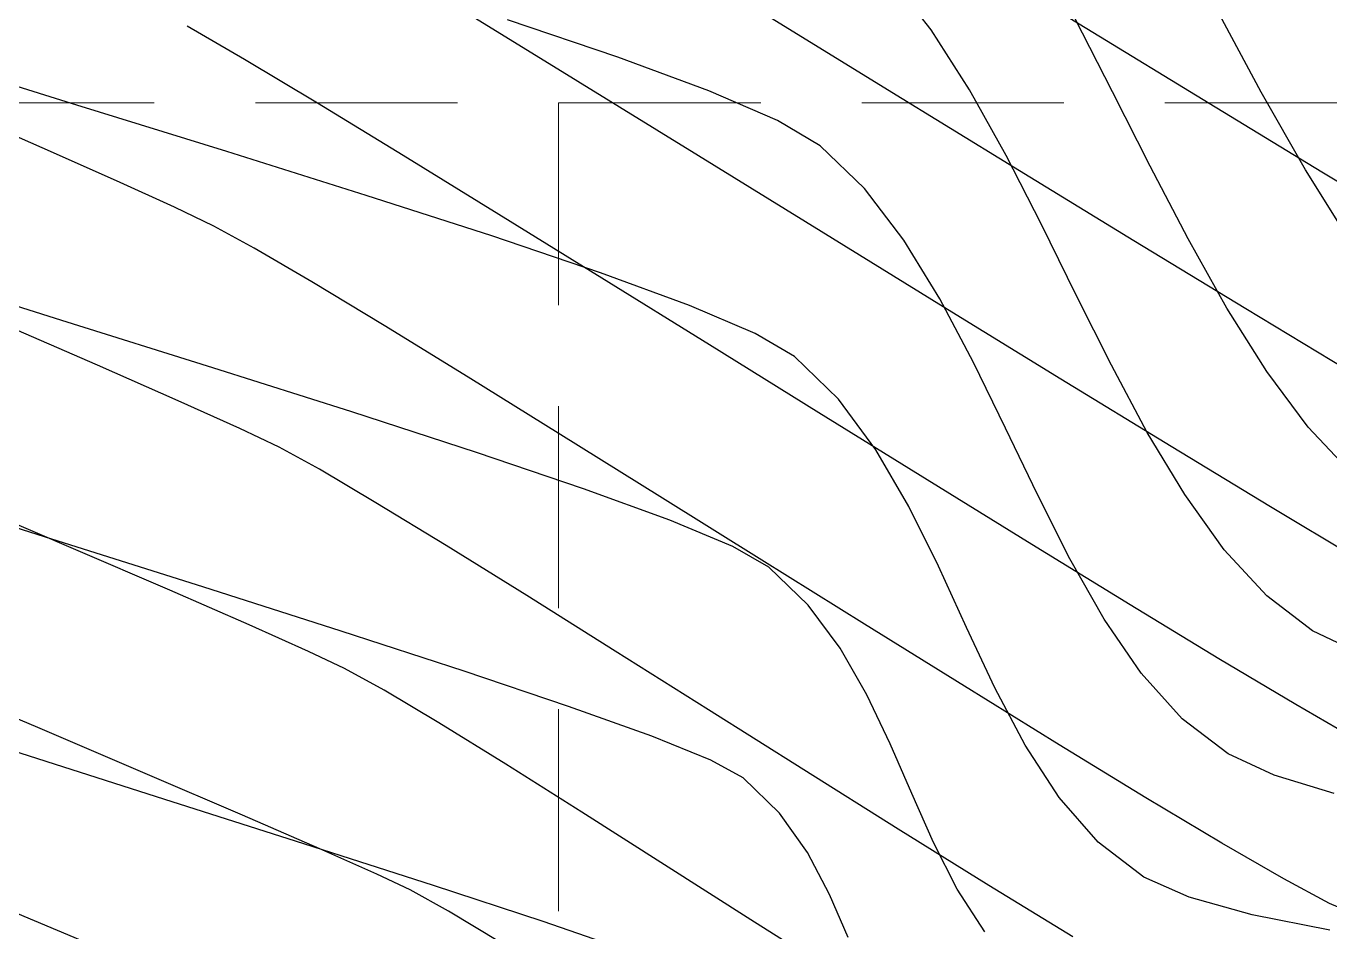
# Model space of a CAD drawing. Header units: inches. Extents: x 2547543 to 2548696, y 7125653 to 7126375.
# Drawn here: x 2547839.05 to 2547864.85, y 7125799.97 to 7125817.9 of the extents above; entities that cross this region are included whole.
import ezdxf

# ---------------------------------------------------------------- set-up
doc = ezdxf.new("R2010")
doc.units = ezdxf.units.IN
doc.header["$MEASUREMENT"] = 0
doc.linetypes.add('HIDDEN', pattern=[0.375, 0.25, -0.125])
for name, color, linetype in [('CONT-MJR', 6, 'Continuous'), ('CONT-MNR', 14, 'Continuous'), ('GRID', 254, 'HIDDEN'), ('V-TOPO-MAJR-E', 6, 'Continuous'), ('V-TOPO-MINR-E', 14, 'Continuous')]:
    doc.layers.add(name, color=color, linetype=linetype)

msp = doc.modelspace()

# ---------------------------------------------------------------- linework, layer by layer
at = {"layer": 'CONT-MJR', "color": 35}
for points, elevation in [([(2547863.490605445, 7125816.587382806), (2547862.614441931, 7125818.213633496)], 570), ([(2547839.753890609, 7125812.072506973), (2547836.597758831, 7125813.063457148)], 575), ([(2547850.078603019, 7125808.739059791), (2547847.96128058, 7125809.457279034)], 575), ([(2547851.787618803, 7125808.114760185), (2547850.078603019, 7125808.739059791)], 575), ([(2547853.028886202, 7125807.59467498), (2547851.787618803, 7125808.114760185)], 575), ([(2547853.742963488, 7125807.189098937), (2547853.028886202, 7125807.59467498)], 575), ([(2547854.520859914, 7125806.438337112), (2547853.742963488, 7125807.189098937)], 575), ([(2547855.15624075, 7125805.585257879), (2547854.520859914, 7125806.438337112)], 575)]:
    msp.add_lwpolyline(points, dxfattribs=dict(at, elevation=elevation))
at = {"layer": 'CONT-MJR', "color": 35, "extrusion": (0.8692554712422264, 0.494363151656204, 0), "elevation": 5737485.425449719}
msp.add_lwpolyline([(4934583.464733508, 570), (4934585.230445629, 570)], dxfattribs=at)
at = {"layer": 'CONT-MJR', "color": 35, "extrusion": (0.8481857699548482, 0.529698876387426, 0), "elevation": 5935598.523571566}
msp.add_lwpolyline([(4694412.392285161, 570.0000000000009), (4694414.036346219, 570.0000000000009)], dxfattribs=at)
at = {"layer": 'CONT-MJR', "color": 35, "extrusion": (-0.299791891165034, -0.9540046236741688, 0), "elevation": -7561879.362809186}
msp.add_lwpolyline([(294393.357825235, 575.0000000000009), (294390.2282890021, 575.0000000000009)], dxfattribs=at)
at = {"layer": 'CONT-MJR', "color": 35, "extrusion": (0.3026976570344239, 0.9530866321724748, 0), "elevation": 7562741.363218185}
msp.add_lwpolyline([(-271351.4123057611, 575), (-271348.5210569766, 575)], dxfattribs=at)
at = {"layer": 'CONT-MJR', "color": 35, "extrusion": (-0.3092022906447787, -0.9509962899296832, 0), "elevation": -7564418.782460799}
msp.add_lwpolyline([(219677.3515938343, 575.0000000000009), (219674.7583267586, 575.0000000000009)], dxfattribs=at)
at = {"layer": 'CONT-MJR', "color": 35, "extrusion": (0.8681172534113762, 0.4963591787501148, 0), "elevation": 5748796.028557317}
msp.add_lwpolyline([(4921382.413500063, 575), (4921383.480091611, 575)], dxfattribs=at)
at = {"layer": 'CONT-MJR', "color": 35, "extrusion": (0.9034319873960307, 0.428731435924237, 0), "elevation": 5356870.789398745}
msp.add_lwpolyline([(5345332.965625014, 575), (5345334.038537771, 575)], dxfattribs=at)
at = {"layer": 'CONT-MJR', "color": 35, "extrusion": (0.917194630734217, 0.3984394676137434, 0), "elevation": 5176081.405243145}
msp.add_lwpolyline([(5520581.365956209, 575), (5520582.437932364, 575)], dxfattribs=at)
at = {"layer": 'CONT-MJR', "color": 35, "extrusion": (0.9135572021074492, 0.4067102635508593, 0), "elevation": 5225749.81888471}
msp.add_lwpolyline([(5473587.906202696, 575.0000000000009), (5473588.965411379, 575.0000000000009)], dxfattribs=at)
at = {"layer": 'CONT-MJR', "color": 35, "extrusion": (0.8906485023449505, 0.4546924732945299, 0), "elevation": 5509293.441393156}
msp.add_lwpolyline([(5188092.208560837, 575), (5188093.244451605, 575)], dxfattribs=at)
at = {"layer": 'CONT-MJR', "color": 35, "extrusion": (0.8400208044117409, 0.5425541891419252, 0), "elevation": 6006386.369323265}
msp.add_lwpolyline([(4603469.178206911, 575), (4603470.187838194, 575)], dxfattribs=at)
at = {"layer": 'CONT-MNR', "color": 35, "extrusion": (0.7873836499622765, 0.616463289881955, 0), "elevation": 6398946.00772243}
msp.add_lwpolyline([(4040092.168301109, 572), (4040093.482946292, 572)], dxfattribs=at)
at = {"layer": 'CONT-MNR', "color": 35, "extrusion": (-0.3196717805561062, -0.9475283387403718, 0), "elevation": -7566389.801402727}
msp.add_lwpolyline([(136238.0966219511, 573), (136235.7938440456, 573)], dxfattribs=at)
at = {"layer": 'CONT-MNR', "color": 35, "extrusion": (0.890757330685276, 0.4544792380631286, 0), "elevation": 5508061.155410126}
msp.add_lwpolyline([(5189423.647330621, 571.0000000000005), (5189425.29036163, 571.0000000000005)], dxfattribs=at)
at = {"layer": 'CONT-MNR', "color": 35, "extrusion": (0.8423076550292233, 0.5389970447777716, 0), "elevation": 5986874.165745418}
msp.add_lwpolyline([(4628842.122877428, 572.0000000000009), (4628843.53393425, 572.0000000000009)], dxfattribs=at)
at = {"layer": 'CONT-MNR', "color": 35}
for points, elevation in [([(2547840.052000009, 7125816.333743455), (2547836.94150133, 7125817.299498035)], 574), ([(2547853.916174073, 7125816.030384112), (2547852.55972753, 7125816.61783236)], 573), ([(2547858.438487605, 7125815.336634117), (2547857.714530258, 7125816.636814543)], 572), ([(2547843.017344582, 7125815.412636353), (2547840.052000009, 7125816.333743455)], 574), ([(2547854.760962394, 7125815.529984667), (2547853.916174073, 7125816.030384112)], 573), ([(2547845.774870533, 7125814.545747284), (2547843.017344582, 7125815.412636353)], 574), ([(2547855.63583918, 7125814.683091697), (2547854.760962394, 7125815.529984667)], 573), ([(2547859.139123767, 7125813.966594607), (2547858.438487605, 7125815.336634117)], 572), ([(2547856.419017501, 7125813.657178456), (2547855.63583918, 7125814.683091697)], 573), ([(2547848.261913347, 7125813.742646799), (2547845.774870533, 7125814.545747284)], 574), ([(2547857.131674153, 7125812.495413825), (2547856.419017501, 7125813.657178456)], 573), ([(2547861.973995096, 7125808.623393287), (2547861.233874408, 7125809.855095352)], 572), ([(2547856.513003072, 7125808.390444946), (2547855.864558488, 7125809.507005973)], 574), ([(2547842.545163096, 7125806.796007744), (2547839.555916189, 7125807.743511696)], 576), ([(2547863.596703741, 7125806.618849955), (2547862.757179231, 7125807.530719028)], 572), ([(2547845.283608393, 7125805.921121695), (2547842.545163096, 7125806.796007744)], 576), ([(2547861.11255954, 7125805.089404275), (2547860.378320205, 7125806.159730712)], 573), ([(2547865.50935652, 7125805.453334921), (2547864.505845551, 7125805.929563444)], 572), ([(2547849.781825964, 7125804.432940004), (2547847.714685032, 7125805.129787724)], 576), ([(2547861.924514771, 7125804.185408621), (2547861.11255954, 7125805.089404275)], 573), ([(2547858.819266197, 7125803.663050631), (2547858.220270035, 7125804.797717122)], 574), ([(2547852.598032514, 7125803.366440007), (2547851.42846414, 7125803.841512707)], 576), ([(2547863.745738417, 7125803.070104559), (2547862.835362696, 7125803.49091264)], 573), ([(2547853.952951575, 7125802.316891472), (2547853.233964034, 7125803.018656072)], 576), ([(2547861.164879841, 7125801.052261835), (2547860.258792269, 7125801.747145678)], 574)]:
    msp.add_lwpolyline(points, dxfattribs=dict(at, elevation=elevation))
at = {"layer": 'CONT-MNR', "color": 35, "extrusion": (-0.3466538927606683, -0.9379931122528967, 0), "elevation": -7567189.914713771}
msp.add_lwpolyline([(-80323.91760991188, 573.0000000000009), (-80325.83890995895, 573.0000000000009)], dxfattribs=at)
at = {"layer": 'CONT-MNR', "color": 35, "extrusion": (0.891954385459951, 0.4521253966089069, 0), "elevation": 5494338.0415511}
msp.add_lwpolyline([(5203949.250745682, 571.0000000000009), (5203950.899881418, 571.0000000000009)], dxfattribs=at)
at = {"layer": 'CONT-MNR', "color": 35, "extrusion": (0.8861597780194841, 0.4633798094656894, 0), "elevation": 5559771.050873367}
msp.add_lwpolyline([(5133981.643136999, 571), (5133983.266533162, 571)], dxfattribs=at)
at = {"layer": 'CONT-MNR', "color": 35, "extrusion": (0.8965889675316538, 0.4428636622037566, 0), "elevation": 5440146.464391831}
msp.add_lwpolyline([(5260570.398621919, 572), (5260571.958000036, 572)], dxfattribs=at)
at = {"layer": 'CONT-MNR', "color": 35, "extrusion": (-0.3208844303152315, -0.947118357113444, 0), "elevation": -7566553.843085756}
msp.add_lwpolyline([(126553.4508123305, 574), (126551.1766560464, 574)], dxfattribs=at)
at = {"layer": 'CONT-MNR', "color": 35, "extrusion": (0.8721214042508006, 0.4892895423444196, 0), "elevation": 5708631.140261231}
msp.add_lwpolyline([(4967930.815446373, 571), (4967932.382252905, 571)], dxfattribs=at)
at = {"layer": 'CONT-MNR', "color": 35, "extrusion": (0.34528082932689, 0.9384994133718653, 0), "elevation": 7567295.236980602}
msp.add_lwpolyline([(69248.63283726713, 574.0000000000009), (69250.50612879125, 574.0000000000009)], dxfattribs=at)
at = {"layer": 'CONT-MNR', "color": 35, "extrusion": (0.8940104676183434, 0.4480460732880395, 0), "elevation": 5470505.698081162}
msp.add_lwpolyline([(5228990.885952824, 572.0000000000009), (5228992.434509127, 572.0000000000009)], dxfattribs=at)
at = {"layer": 'CONT-MNR', "color": 35, "extrusion": (-0.3923265374922733, -0.9198260096231916, 0), "elevation": -7554097.575452678}
msp.add_lwpolyline([(-452063.1813060422, 574.0000000000005), (-452064.594188808, 574.0000000000005)], dxfattribs=at)
at = {"layer": 'CONT-MNR', "color": 35, "extrusion": (0.8840230565432445, 0.4674432965611332, 0), "elevation": 5583277.732710843}
msp.add_lwpolyline([(5108402.386732377, 573), (5108403.805753215, 573)], dxfattribs=at)
at = {"layer": 'CONT-MNR', "color": 35, "extrusion": (0.8465828601913314, 0.5322569500065403, 0), "elevation": 5949740.116346347}
msp.add_lwpolyline([(4676471.401678731, 571.0000000000009), (4676472.883548125, 571.0000000000009)], dxfattribs=at)
at = {"layer": 'CONT-MNR', "color": 35, "extrusion": (-0.5023253959551757, -0.8646786666609024, 0), "elevation": -7441388.96119908}
msp.add_lwpolyline([(-1376400.795250097, 574), (-1376401.695544217, 574)], dxfattribs=at)
at = {"layer": 'CONT-MNR', "color": 35, "extrusion": (-0.69824724062955, -0.7158566832496708, 0), "elevation": -6880091.886263814}
msp.add_lwpolyline([(-3151678.409726962, 574.0000000000009), (-3151679.624833004, 574.0000000000009)], dxfattribs=at)
at = {"layer": 'CONT-MNR', "color": 35, "extrusion": (0.8990222340182366, 0.4379029832518377, 0), "elevation": 5410994.807317824}
msp.add_lwpolyline([(5290546.761299308, 573.0000000000009), (5290548.211720346, 573.0000000000009)], dxfattribs=at)
at = {"layer": 'CONT-MNR', "color": 35, "extrusion": (0.8819228480541113, 0.4713937739089533, 0), "elevation": 5606079.435576187}
msp.add_lwpolyline([(5083368.599665369, 572.0000000000005), (5083370.10654604, 572.0000000000005)], dxfattribs=at)
at = {"layer": 'CONT-MNR', "color": 35, "extrusion": (0.8029719471877687, 0.5960168219349881, 0), "elevation": 6292966.259270947}
msp.add_lwpolyline([(4203255.445090465, 571), (4203256.818522684, 571)], dxfattribs=at)
at = {"layer": 'CONT-MNR', "color": 35, "extrusion": (0.8039467340270375, 0.5947013106150515, 0), "elevation": 6286068.654093078}
msp.add_lwpolyline([(4213558.058545091, 574), (4213559.307497721, 574)], dxfattribs=at)
at = {"layer": 'CONT-MNR', "color": 35, "extrusion": (0.9017361773220073, 0.432286787339948, 0), "elevation": 5377889.606006116}
msp.add_lwpolyline([(5324193.624469289, 573.0000000000005), (5324195.077561156, 573.0000000000005)], dxfattribs=at)
at = {"layer": 'CONT-MNR', "color": 35, "extrusion": (0.7288227916021132, 0.6847023721598332, 0), "elevation": 6736000.641153516}
msp.add_lwpolyline([(3448922.645408319, 571), (3448923.895852824, 571)], dxfattribs=at)
at = {"layer": 'CONT-MNR', "color": 35, "extrusion": (0.302187029138373, 0.953248655609083, 0), "elevation": 7562590.717754863}
msp.add_lwpolyline([(-275397.9591617379, 576), (-275394.6195488796, 576)], dxfattribs=at)
at = {"layer": 'CONT-MNR', "color": 35, "extrusion": (0.892851965118217, 0.4503502729926319, 0), "elevation": 5483970.82735916}
msp.add_lwpolyline([(5214861.786654344, 573.0000000000005), (5214863.212961743, 573.0000000000005)], dxfattribs=at)
at = {"layer": 'CONT-MNR', "color": 35, "extrusion": (0.8127815836062973, 0.5825685344664949, 0), "elevation": 6222127.17665294}
msp.add_lwpolyline([(4307420.456819823, 572), (4307421.801183771, 572)], dxfattribs=at)
at = {"layer": 'CONT-MNR', "color": 35, "extrusion": (0.8962374245175689, 0.4435746598872787, 0), "elevation": 5444312.392467722}
msp.add_lwpolyline([(5256250.250114698, 574), (5256251.573261136, 574)], dxfattribs=at)
at = {"layer": 'CONT-MNR', "color": 35, "extrusion": (0.9083033478542345, 0.418312118252376, 0), "elevation": 5295038.639719822}
msp.add_lwpolyline([(5406593.705302441, 574.0000000000009), (5406595.039623605, 574.0000000000009)], dxfattribs=at)
at = {"layer": 'CONT-MNR', "color": 35, "extrusion": (0.8695873859792115, 0.4937790782787803, 0), "elevation": 5734161.243768558}
msp.add_lwpolyline([(4938431.002244817, 573), (4938432.374721422, 573)], dxfattribs=at)
at = {"layer": 'CONT-MNR', "color": 35, "extrusion": (0.6041598769070013, 0.796863126977097, 0), "elevation": 7217609.501491233}
msp.add_lwpolyline([(2274826.756026189, 572), (2274827.896927029, 572)], dxfattribs=at)
at = {"layer": 'CONT-MNR', "color": 35, "extrusion": (-0.3095226179796599, -0.9508920806059, 0), "elevation": -7564488.160718853}
msp.add_lwpolyline([(217130.3554990515, 576.0000000000005), (217127.7988717658, 576.0000000000005)], dxfattribs=at)
at = {"layer": 'CONT-MNR', "color": 35, "extrusion": (0.9048533377826066, 0.4257234279478594, 0), "elevation": 5339060.06017963}
msp.add_lwpolyline([(5363125.320143159, 574.0000000000009), (5363126.640695385, 574.0000000000009)], dxfattribs=at)
at = {"layer": 'CONT-MNR', "color": 35, "extrusion": (0.3380300134105759, 0.9411353303503414, 0), "elevation": 7567596.004925686}
msp.add_lwpolyline([(10862.57229648577, 576.0000000000009), (10864.32192602707, 576.0000000000009)], dxfattribs=at)
at = {"layer": 'CONT-MNR', "color": 35, "extrusion": (-0.6063285457454158, -0.7952142444739337, 0), "elevation": -7211382.40702007}
msp.add_lwpolyline([(-2294481.248266508, 573), (-2294482.393678491, 573)], dxfattribs=at)
at = {"layer": 'CONT-MNR', "color": 35, "extrusion": (0.3035979393424086, 0.9528002367899808, 0), "elevation": 7562985.914949876}
msp.add_lwpolyline([(-264205.1043095924, 577.0000000000005), (-264201.7507468895, 577.0000000000005)], dxfattribs=at)
at = {"layer": 'CONT-MNR', "color": 35, "extrusion": (0.8390866447742932, 0.5439977964674299, 0), "elevation": 6014295.798775751}
msp.add_lwpolyline([(4593135.874544187, 574), (4593137.103558604, 574)], dxfattribs=at)
at = {"layer": 'CONT-MNR', "color": 35, "extrusion": (0.4798217769222696, 0.8773659797320363, 0), "elevation": 7474452.612898465}
msp.add_lwpolyline([(1183715.717579338, 576.0000000000009), (1183716.442398325, 576.0000000000009)], dxfattribs=at)
at = {"layer": 'CONT-MNR', "color": 35, "extrusion": (-0.2919502768723077, -0.9564334978628587, 0), "elevation": -7559206.281423248}
msp.add_lwpolyline([(356483.2926866228, 573), (356482.0551599937, 573)], dxfattribs=at)
at = {"layer": 'CONT-MNR', "color": 35, "extrusion": (-0.3040552499934897, -0.9526543995339529, 0), "elevation": -7563111.862557464}
msp.add_lwpolyline([(260577.8880247897, 577.0000000000005), (260574.8286309782, 577.0000000000005)], dxfattribs=at)
at = {"layer": 'CONT-MNR', "color": 35, "extrusion": (0.7538964295537184, 0.6569932826948501, 0), "elevation": 6602426.633795246}
msp.add_lwpolyline([(3698189.419609091, 574.0000000000005), (3698190.593053264, 574.0000000000005)], dxfattribs=at)
at = {"layer": 'CONT-MNR', "color": 35, "extrusion": (0.8145343607904308, 0.5801153118921483, 0), "elevation": 6209101.624500074}
msp.add_lwpolyline([(4326160.788896407, 576.0000000000009), (4326161.744736021, 576.0000000000009)], dxfattribs=at)
at = {"layer": 'CONT-MNR', "color": 35, "extrusion": (-0.3068199238924321, -0.951767584183577, 0), "elevation": -7563836.551509784}
msp.add_lwpolyline([(238620.6043207962, 577), (238617.9023658428, 577)], dxfattribs=at)
at = {"layer": 'CONT-MNR', "color": 35, "extrusion": (0.8840658924100929, 0.4673622769085522, 0), "elevation": 5582802.100609872}
msp.add_lwpolyline([(5108906.074874405, 576.0000000000009), (5108907.012285531, 576.0000000000009)], dxfattribs=at)
at = {"layer": 'CONT-MNR', "color": 35, "extrusion": (0.402916461695449, 0.9152367589289777, 0), "elevation": 7548370.265289456}
msp.add_lwpolyline([(539205.3728631996, 574.0000000000005), (539206.3519774112, 574.0000000000005)], dxfattribs=at)
at = {"layer": 'CONT-MNR', "color": 35, "extrusion": (0.3131968654239075, 0.9496882243603103, 0), "elevation": 7565266.919497695}
msp.add_lwpolyline([(-187884.1791031109, 577.0000000000009), (-187881.8977861768, 577.0000000000009)], dxfattribs=at)
at = {"layer": 'CONT-MNR', "color": 35, "extrusion": (0.917355216341702, 0.3980696007618129, 0), "elevation": 5173852.668367241}
msp.add_lwpolyline([(5522665.921526715, 576), (5522666.850579684, 576)], dxfattribs=at)
at = {"layer": 'CONT-MNR', "color": 35, "extrusion": (-0.2695150100676243, -0.9629961886467924, 0), "elevation": -7548805.943501912}
msp.add_lwpolyline([(533072.5116435925, 574.0000000000009), (533071.2179256438, 574.0000000000009)], dxfattribs=at)
at = {"layer": 'CONT-MNR', "color": 35, "extrusion": (-0.3263557606258244, -0.9452470140160929, 0), "elevation": -7567146.623700409}
msp.add_lwpolyline([(82802.78454126185, 577), (82800.98684709286, 577)], dxfattribs=at)
at = {"layer": 'CONT-MNR', "color": 35, "extrusion": (-0.1943760604461102, -0.980927085529526, 0), "elevation": -7485134.161395397}
msp.add_lwpolyline([(1114184.707899246, 574), (1114183.136307206, 574)], dxfattribs=at)
at = {"layer": 'GRID', "color": 252, "linetype": 'HIDDEN', "lineweight": 0, "ltscale": 16}
for p, q in [((2547849.583313598, 7126356.376313465), (2547849.583313598, 7125726.296813901)), ((2547561.583313602, 7125816.376313472), (2548677.583313586, 7125816.376313472))]:
    msp.add_line(p, q, dxfattribs=at)
at = {"layer": 'V-TOPO-MAJR-E', "color": 35, "extrusion": (-0.523320296264088, -0.8521360616228298, 0), "elevation": -7405510.130329746}
msp.add_lwpolyline([(-1557964.416923424, 570), (-1557967.398506769, 570)], dxfattribs=at)
at = {"layer": 'V-TOPO-MAJR-E', "color": 35}
for points, elevation in [([(2547858.586225329, 7125815.107605857), (2547856.093005232, 7125816.637000429)], 570), ([(2547863.184835703, 7125812.298929939), (2547860.970614322, 7125813.648471717)], 570), ([(2547865.167552961, 7125811.098312451), (2547863.184835703, 7125812.298929939)], 570), ([(2547839.986174314, 7125807.553742699), (2547837.811148416, 7125808.483653765)], 575), ([(2547841.888712463, 7125806.732414944), (2547839.986174314, 7125807.553742699)], 575), ([(2547846.132202073, 7125804.750860362), (2547845.34969244, 7125805.181490591)], 575), ([(2547851.680869699, 7125801.297448658), (2547850.044686914, 7125802.33655635)], 575), ([(2547853.388247665, 7125800.211070166), (2547851.680869699, 7125801.297448658)], 575)]:
    msp.add_lwpolyline(points, dxfattribs=dict(at, elevation=elevation))
at = {"layer": 'V-TOPO-MAJR-E', "color": 35, "extrusion": (0.5219727894155904, 0.8529621369730943, 0), "elevation": 7407963.33514715}
msp.add_lwpolyline([(1546251.888742933, 570), (1546254.684164782, 570)], dxfattribs=at)
at = {"layer": 'V-TOPO-MAJR-E', "color": 35, "extrusion": (-0.4009186754452595, -0.9161136477966141, 0), "elevation": -7549526.194392873}
msp.add_lwpolyline([(-522754.5574231376, 575), (-522756.2699613222, 575)], dxfattribs=at)
at = {"layer": 'V-TOPO-MAJR-E', "color": 35, "extrusion": (-0.4086642650008143, -0.9126847859536962, 0), "elevation": -7544827.33961662}
msp.add_lwpolyline([(-586683.0431501414, 575), (-586684.3295200653, 575)], dxfattribs=at)
at = {"layer": 'V-TOPO-MAJR-E', "color": 35, "extrusion": (0.426556347663305, 0.9044609899095383, 0), "elevation": 7531812.415129242}
msp.add_lwpolyline([(735130.7052576425, 575.0000000000009), (735131.499156022, 575.0000000000009)], dxfattribs=at)
at = {"layer": 'V-TOPO-MAJR-E', "color": 35, "extrusion": (-0.5126856136002408, -0.8585764157064556, 0), "elevation": -7424291.959664745}
msp.add_lwpolyline([(-1465775.72176693, 575.0000000000005), (-1465776.981132743, 575.0000000000005)], dxfattribs=at)
at = {"layer": 'V-TOPO-MAJR-E', "color": 35, "extrusion": (-0.5262015654786074, -0.850359872341036, 0), "elevation": -7400179.061551481}
msp.add_lwpolyline([(-1583020.688306866, 575.0000000000009), (-1583022.244265393, 575.0000000000009)], dxfattribs=at)
at = {"layer": 'V-TOPO-MAJR-E', "color": 35, "extrusion": (0.5329555153335233, 0.8461432613190147, 0), "elevation": 7387340.362127105}
msp.add_lwpolyline([(1641889.510281031, 575.0000000000005), (1641891.292601389, 575.0000000000005)], dxfattribs=at)
at = {"layer": 'V-TOPO-MAJR-E', "color": 35, "extrusion": (-0.5355106500897718, -0.8445284741442588, 0), "elevation": -7382343.803585861}
msp.add_lwpolyline([(-1664205.130486598, 575), (-1664207.169119937, 575)], dxfattribs=at)
at = {"layer": 'V-TOPO-MINR-E', "color": 35, "extrusion": (-0.5214018582332682, -0.8533112575320303, 0), "elevation": -7408999.541122096}
msp.add_lwpolyline([(-1541297.009453219, 569), (-1541300.00026594, 569)], dxfattribs=at)
at = {"layer": 'V-TOPO-MINR-E', "color": 35, "extrusion": (-0.5240722009351669, -0.8516738390997871, 0), "elevation": -7404129.089851664}
msp.add_lwpolyline([(-1564505.334864459, 571), (-1564508.009684609, 571)], dxfattribs=at)
at = {"layer": 'V-TOPO-MINR-E', "color": 35, "extrusion": (-0.5038967105715676, -0.8637639174422337, 0), "elevation": -7438873.703461421}
msp.add_lwpolyline([(-1389940.695826572, 572), (-1389942.007655156, 572)], dxfattribs=at)
at = {"layer": 'V-TOPO-MINR-E', "color": 35, "extrusion": (0.520619645531607, 0.8537887236820032, 0), "elevation": 7410408.909447137}
msp.add_lwpolyline([(1534503.75201555, 569), (1534506.587305305, 569)], dxfattribs=at)
at = {"layer": 'V-TOPO-MINR-E', "color": 35}
for points, elevation in [([(2547844.810813457, 7125816.370090135), (2547843.369092002, 7125817.235976421)], 572), ([(2547852.350251666, 7125815.329316474), (2547849.963290543, 7125816.801361606)], 571), ([(2547839.361871756, 7125815.489751782), (2547837.625029139, 7125816.249859273)], 573), ([(2547864.690775534, 7125815.008326891), (2547862.459762028, 7125816.36419987)], 569), ([(2547840.832808156, 7125814.835423312), (2547839.361871756, 7125815.489751782)], 573), ([(2547842.760675013, 7125813.938295557), (2547841.983766518, 7125814.310421892)], 573), ([(2547850.440811053, 7125812.907974442), (2547848.401356415, 7125814.169618724)], 572), ([(2547846.133646167, 7125811.968090375), (2547844.703659376, 7125812.832470759)], 573), ([(2547842.055573846, 7125810.480329292), (2547840.456587054, 7125811.184516753)], 574), ([(2547843.276331536, 7125809.929640484), (2547842.055573846, 7125810.480329292)], 574), ([(2547856.879706411, 7125808.915052355), (2547854.734669483, 7125810.244220835)], 572), ([(2547844.055183726, 7125809.559893074), (2547843.276331536, 7125809.929640484)], 574), ([(2547851.587438828, 7125808.58793726), (2547849.631381405, 7125809.807585295)], 573), ([(2547844.849846296, 7125809.124730271), (2547844.055183726, 7125809.559893074)], 574), ([(2547863.674847519, 7125808.378757702), (2547861.704957406, 7125809.574879525)], 571), ([(2547845.969119546, 7125808.463530894), (2547844.849846296, 7125809.124730271)], 574), ([(2547858.950570571, 7125807.636316653), (2547856.879706411, 7125808.915052355)], 572), ([(2547865.369022449, 7125807.363251453), (2547863.674847519, 7125808.378757702)], 571), ([(2547848.953311586, 7125806.624128566), (2547847.355956851, 7125807.61657148)], 574), ([(2547859.489871916, 7125803.67226954), (2547857.61422416, 7125804.830271145)], 573), ([(2547854.438014104, 7125803.176664184), (2547852.551386838, 7125804.363898382)], 574), ([(2547865.39863088, 7125803.755110068), (2547864.171292117, 7125804.467410437)], 572), ([(2547856.306972295, 7125802.00505263), (2547854.438014104, 7125803.176664184)], 574), ([(2547844.859572998, 7125801.612137974), (2547843.327441927, 7125802.278659228)], 576), ([(2547858.101214784, 7125800.889340258), (2547856.306972295, 7125802.00505263)], 574), ([(2547864.836845845, 7125800.532720775), (2547863.935135953, 7125801.017262656)], 573), ([(2547840.119591425, 7125799.802863662), (2547837.512719136, 7125800.901302211)], 577), ([(2547859.763694946, 7125799.869803603), (2547858.101214784, 7125800.889340258)], 574)]:
    msp.add_lwpolyline(points, dxfattribs=dict(at, elevation=elevation))
at = {"layer": 'V-TOPO-MINR-E', "color": 35, "extrusion": (0.5207335077512357, 0.8537192828471745, 0), "elevation": 7410195.006714684}
msp.add_lwpolyline([(1535505.123103975, 572.0000000000009), (1535507.109294654, 572.0000000000009)], dxfattribs=at)
at = {"layer": 'V-TOPO-MINR-E', "color": 35, "extrusion": (0.524132291529641, 0.8516368598034537, 0), "elevation": 7404015.624030116}
msp.add_lwpolyline([(1565027.697950222, 572), (1565029.922952174, 572)], dxfattribs=at)
at = {"layer": 'V-TOPO-MINR-E', "color": 35, "extrusion": (0.5251177408941912, 0.8510295871461704, 0), "elevation": 7402202.148084164}
msp.add_lwpolyline([(1573591.456597419, 571), (1573594.314015788, 571)], dxfattribs=at)
at = {"layer": 'V-TOPO-MINR-E', "color": 35, "extrusion": (-0.5173362428322301, -0.8557822222109032, 0), "elevation": -7416248.54926051}
msp.add_lwpolyline([(-1506022.739476626, 569.0000000000005), (-1506025.056560767, 569.0000000000005)], dxfattribs=at)
at = {"layer": 'V-TOPO-MINR-E', "color": 35, "extrusion": (-0.4150070572496028, -0.9098181919664087, 0), "elevation": -7540567.89621634}
msp.add_lwpolyline([(-639190.2403887361, 573), (-639191.5054308856, 573)], dxfattribs=at)
at = {"layer": 'V-TOPO-MINR-E', "color": 35, "extrusion": (-0.4788142307353496, -0.8779162445503076, 0), "elevation": -7475811.183559909}
msp.add_lwpolyline([(-1175147.659771267, 573), (-1175148.571071723, 573)], dxfattribs=at)
at = {"layer": 'V-TOPO-MINR-E', "color": 35, "extrusion": (-0.5247453473224105, -0.8512592557285252, 0), "elevation": -7402889.918901706}
msp.add_lwpolyline([(-1570349.85317918, 571), (-1570352.687138028, 571)], dxfattribs=at)
at = {"layer": 'V-TOPO-MINR-E', "color": 35, "extrusion": (0.5054287080808509, 0.8628683683202915, 0), "elevation": 7436392.348671039}
msp.add_lwpolyline([(1403135.771761582, 573.0000000000009), (1403137.096342399, 573.0000000000009)], dxfattribs=at)
at = {"layer": 'V-TOPO-MINR-E', "color": 35, "extrusion": (0.527065594613452, 0.8498246048301782, 0), "elevation": 7398575.446185391}
msp.add_lwpolyline([(1590542.317803421, 572.0000000000009), (1590544.823417114, 572.0000000000009)], dxfattribs=at)
at = {"layer": 'V-TOPO-MINR-E', "color": 35, "extrusion": (0.5237470004583946, 0.8518738636152857, 0), "elevation": 7404725.854126487}
msp.add_lwpolyline([(1561667.153652491, 571), (1561669.887648212, 571)], dxfattribs=at)
at = {"layer": 'V-TOPO-MINR-E', "color": 35, "extrusion": (-0.3980283390050983, -0.9173731200274198, 0), "elevation": -7551140.344051758}
msp.add_lwpolyline([(-498954.4408458034, 574.0000000000009), (-498956.5267358925, 574.0000000000009)], dxfattribs=at)
at = {"layer": 'V-TOPO-MINR-E', "color": 35, "extrusion": (0.5236401857991261, 0.8519395259149893, 0), "elevation": 7404915.492664336}
msp.add_lwpolyline([(1560748.725846666, 573), (1560750.675737627, 573)], dxfattribs=at)
at = {"layer": 'V-TOPO-MINR-E', "color": 35, "extrusion": (-0.5272585090127166, -0.8497049280036495, 0), "elevation": -7398214.169116158}
msp.add_lwpolyline([(-1592219.360989329, 572.0000000000009), (-1592221.908375124, 572.0000000000009)], dxfattribs=at)
at = {"layer": 'V-TOPO-MINR-E', "color": 35, "extrusion": (-0.5272087687243825, -0.8497357908080138, 0), "elevation": -7398304.299051454}
msp.add_lwpolyline([(-1591790.393439387, 573), (-1591792.554753619, 573)], dxfattribs=at)
at = {"layer": 'V-TOPO-MINR-E', "color": 35, "extrusion": (0.5219581255365119, 0.8529711104055114, 0), "elevation": 7407986.825269047}
msp.add_lwpolyline([(1546121.780997048, 571.0000000000009), (1546124.338533806, 571.0000000000009)], dxfattribs=at)
at = {"layer": 'V-TOPO-MINR-E', "color": 35, "extrusion": (-0.5212025403378435, -0.8534330154999739, 0), "elevation": -7409343.996401051}
msp.add_lwpolyline([(-1539571.97968792, 574), (-1539573.604698061, 574)], dxfattribs=at)
at = {"layer": 'V-TOPO-MINR-E', "color": 35, "extrusion": (0.5297775407844254, 0.8481366383315878, 0), "elevation": 7393453.889444506}
msp.add_lwpolyline([(1614164.688114339, 573), (1614167.069479774, 573)], dxfattribs=at)
at = {"layer": 'V-TOPO-MINR-E', "color": 35, "extrusion": (-0.5230627029570586, -0.8522942031806011, 0), "elevation": -7405974.530851521}
msp.add_lwpolyline([(-1555716.510345473, 572), (-1555718.788910729, 572)], dxfattribs=at)
at = {"layer": 'V-TOPO-MINR-E', "color": 35, "extrusion": (-0.5294231439183226, -0.8483579048276967, 0), "elevation": -7394127.640529886}
msp.add_lwpolyline([(-1611073.179726634, 573), (-1611075.569689176, 573)], dxfattribs=at)
at = {"layer": 'V-TOPO-MINR-E', "color": 35, "extrusion": (-0.531175992243499, -0.8472615093724807, 0), "elevation": -7390777.871717435}
msp.add_lwpolyline([(-1626360.987818569, 574.0000000000005), (-1626363.05427092, 574.0000000000005)], dxfattribs=at)
at = {"layer": 'V-TOPO-MINR-E', "color": 35, "extrusion": (-0.51926836164579, -0.8546112382795448, 0), "elevation": -7412817.820651596}
msp.add_lwpolyline([(-1522773.227838048, 572.0000000000005), (-1522775.285461735, 572.0000000000005)], dxfattribs=at)
at = {"layer": 'V-TOPO-MINR-E', "color": 35, "extrusion": (-0.5280143390703659, -0.8492354548275082, 0), "elevation": -7396791.460267338}
msp.add_lwpolyline([(-1598796.107948655, 573), (-1598798.438890481, 573)], dxfattribs=at)
at = {"layer": 'V-TOPO-MINR-E', "color": 35, "extrusion": (-0.5326482788355534, -0.8463367007601186, 0), "elevation": -7387939.031826785}
msp.add_lwpolyline([(-1639206.307385361, 574), (-1639208.49002699, 574)], dxfattribs=at)
at = {"layer": 'V-TOPO-MINR-E', "color": 35, "extrusion": (-0.5130284997717925, -0.8583715736334143, 0), "elevation": -7423714.927515407}
msp.add_lwpolyline([(-1468726.597466504, 572), (-1468728.368547127, 572)], dxfattribs=at)
at = {"layer": 'V-TOPO-MINR-E', "color": 35, "extrusion": (0.3896901045302005, 0.9209460475137736, 0), "elevation": 7555348.793461944}
msp.add_lwpolyline([(430432.7995244265, 576.0000000000005), (430435.4086105744, 576.0000000000005)], dxfattribs=at)
at = {"layer": 'V-TOPO-MINR-E', "color": 35, "extrusion": (-0.3919090806083259, -0.9200039524571276, 0), "elevation": -7554289.20313158}
msp.add_lwpolyline([(-448642.7351613874, 576), (-448645.0949502145, 576)], dxfattribs=at)
at = {"layer": 'V-TOPO-MINR-E', "color": 35, "extrusion": (0.5208592380154751, 0.8536425798740003, 0), "elevation": 7409965.582936982}
msp.add_lwpolyline([(1536577.31276664, 573.0000000000009), (1536579.322895471, 573.0000000000009)], dxfattribs=at)
at = {"layer": 'V-TOPO-MINR-E', "color": 35, "extrusion": (-0.3947589666049982, -0.9187847181385604, 0), "elevation": -7552862.237121447}
msp.add_lwpolyline([(-472054.8302901159, 576), (-472056.8773233797, 576)], dxfattribs=at)
at = {"layer": 'V-TOPO-MINR-E', "color": 35, "extrusion": (-0.513455165229639, -0.8581164217628073, 0), "elevation": -7422980.74739733}
msp.add_lwpolyline([(-1472416.874836647, 573), (-1472418.623282209, 573)], dxfattribs=at)
at = {"layer": 'V-TOPO-MINR-E', "color": 35, "extrusion": (0.5003816523684064, 0.8658049445302697, 0), "elevation": 7444458.120358031}
msp.add_lwpolyline([(1359666.894435301, 573), (1359668.313880449, 573)], dxfattribs=at)
at = {"layer": 'V-TOPO-MINR-E', "color": 35, "extrusion": (-0.4062101708868256, -0.9137796764363366, 0), "elevation": -7546373.187289233}
msp.add_lwpolyline([(-566403.0079661733, 576), (-566404.239181587, 576)], dxfattribs=at)
at = {"layer": 'V-TOPO-MINR-E', "color": 35, "extrusion": (-0.4241466885036388, -0.9055934996627335, 0), "elevation": -7533739.604121107}
msp.add_lwpolyline([(-715071.454440318, 576), (-715072.1827676888, 576)], dxfattribs=at)
at = {"layer": 'V-TOPO-MINR-E', "color": 35, "extrusion": (0.4841145697692714, 0.8750046190375874, 0), "elevation": 7468558.299039371}
msp.add_lwpolyline([(1220325.537179541, 576.0000000000009), (1220326.407773104, 576.0000000000009)], dxfattribs=at)
at = {"layer": 'V-TOPO-MINR-E', "color": 35, "extrusion": (-0.3913978866620974, -0.9202215463226472, 0), "elevation": -7554544.097649192}
msp.add_lwpolyline([(-444422.5857265829, 573.0000000000005), (-444423.1492991778, 573.0000000000005)], dxfattribs=at)
at = {"layer": 'V-TOPO-MINR-E', "color": 35, "extrusion": (-0.5173751815110682, -0.8557586818469266, 0), "elevation": -7416158.555808967}
msp.add_lwpolyline([(-1506368.52855648, 576), (-1506369.728168962, 576)], dxfattribs=at)

doc.saveas('drawing.dxf')
